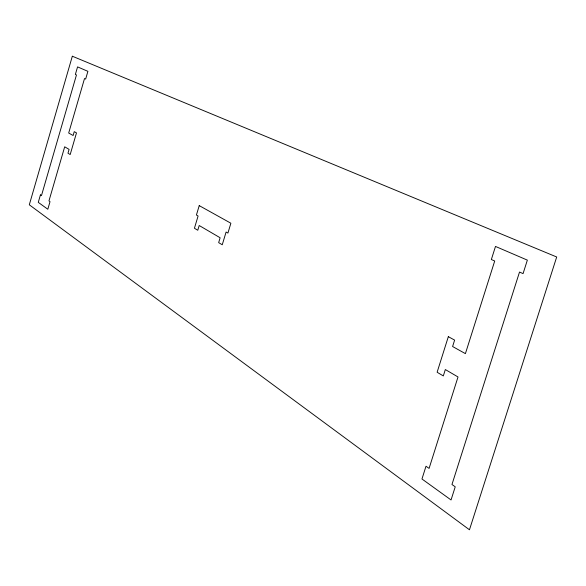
<?xml version="1.0" encoding="UTF-8"?>
<svg xmlns="http://www.w3.org/2000/svg" width="586" height="586" viewBox="0 0 586 586"><rect width="100%" height="100%" fill="white"/><g stroke="black" fill="none" stroke-linecap="round" stroke-linejoin="round"><path stroke-width="0.88" d="M72.327 56.219L29.3 204.8L469.467 529.781L556.7 256.99L72.327 56.219M40.441 194.889L38.273 202.36L47.818 209.239L50.03 201.635L48.968 200.888L64.687 146.8L69.089 149.379L67.969 153.224L70.188 154.543L76.495 132.883L74.246 131.645L73.125 135.505L68.687 133.037L84.523 78.539L85.659 79.044L87.9 71.331L77.564 66.885L75.367 74.466L76.466 74.957L41.467 195.607L40.441 194.889M199.233 205.627L196.413 215.04L198.09 216L194.427 228.254L197.782 230.247L199.203 225.515L220.124 237.755L218.659 242.633L222.255 244.772L226.093 232.027L227.917 233.067L230.884 223.229L199.233 205.627M448.334 336.664L437.119 372.249L443.316 375.926L445.331 369.546L458.018 376.966L429.084 468.404L426 466.229L421.964 478.989L451.044 499.961L455.227 486.805L451.96 484.505L519.518 272.043L523.064 273.618L527.356 260.125L495.492 246.435L491.354 259.517L494.709 261.004L465.401 353.636L452.597 346.516L454.619 340.107L448.334 336.664"/></g></svg>
